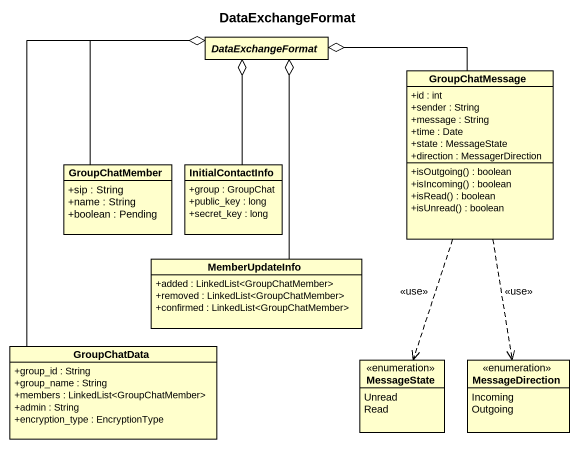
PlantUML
@startuml
title DataExchangeFormat
hide circle
hide empty members
skinparam classAttributeIconSize 0
abstract class DataExchangeFormat
class GroupChatMessage {
  +id : int
  +sender : String
  +message : String
  +time : Date
  +state : MessageState
  +direction : MessagerDirection
  +isOutgoing() : boolean
  +isIncoming() : boolean
  +isRead() : boolean
  +isUnread() : boolean
}
class GroupChatMember {
  +sip : String
  +name : String
  +boolean : Pending
}
class InitialContactInfo {
  +group : GroupChat
  +public_key : long
  +secret_key : long
}
class MemberUpdateInfo {
  +added : LinkedList<GroupChatMember>
  +removed : LinkedList<GroupChatMember>
  +confirmed : LinkedList<GroupChatMember>
}
class GroupChatData {
  +group_id : String
  +group_name : String
  +members : LinkedList<GroupChatMember>
  +admin : String
  +encryption_type : EncryptionType
}
enum MessageState {
  Unread
  Read
}
enum MessageDirection {
  Incoming
  Outgoing
}
DataExchangeFormat o-right- GroupChatMessage
DataExchangeFormat o-- GroupChatMember
DataExchangeFormat o-- InitialContactInfo
DataExchangeFormat o-- MemberUpdateInfo
DataExchangeFormat o-- GroupChatData
GroupChatMessage ..> MessageState : <<use>>
GroupChatMessage ..> MessageDirection : <<use>>
@enduml
